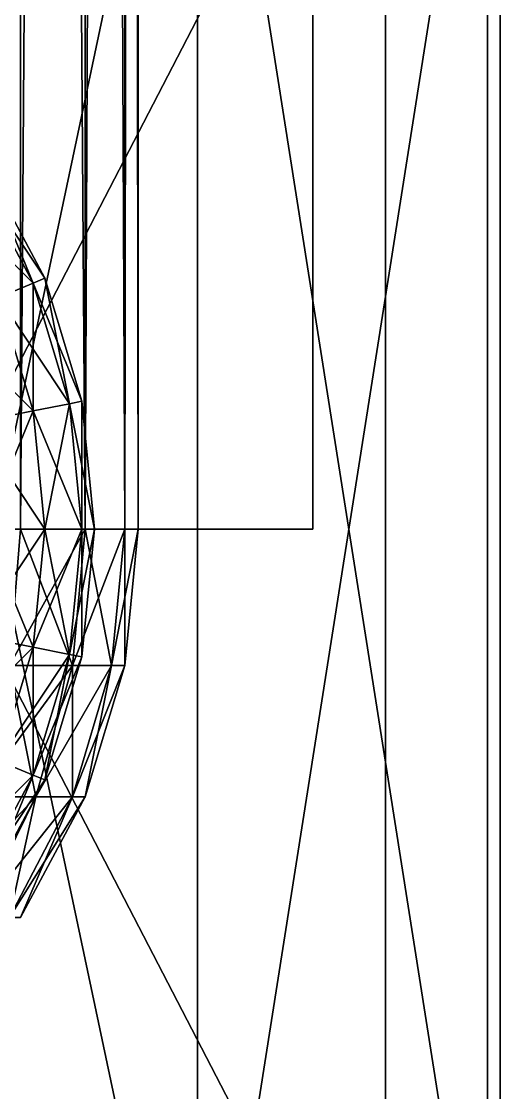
# Model space of a CAD drawing. Header units: millimetres. Extents: x -510 to 550, y -577 to 577.
# Drawn here: x 58.32 to 69.46, y -502.89 to -478.38 of the extents above; entities that cross this region are included whole.
import ezdxf

# ---------------------------------------------------------------- set-up
doc = ezdxf.new("R2010")
doc.units = ezdxf.units.MM
for name, color, linetype, true_color in [('mid_right_caster_housing', 7, 'Continuous', 0x5c6b75), ('middle_right_support_collision', 7, 'Continuous', 0x5c6b75), ('structure_right_middle_bridge', 7, 'Continuous', 0x5c6b75), ('structure_right_middle_kingpin', 7, 'Continuous', 0x5c6b75), ('wheel_mid_right_visual_0', 7, 'Continuous', 0x14171a), ('wheel_mid_right_visual_1', 7, 'Continuous', 0x7a858c)]:
    doc.layers.add(name, color=color, linetype=linetype, true_color=true_color)

msp = doc.modelspace()

# ---------------------------------------------------------------- linework, layer by layer
at = {"layer": 'mid_right_caster_housing', "true_color": 0x5c6b75}
for points in [[(21, -512, -138), (69, -468, -138), (69, -512, -138)], [(21, -512, -138), (21, -468, -138), (69, -468, -138)], [(21, -512, -82), (69, -512, -82), (69, -468, -82)], [(21, -512, -82), (69, -468, -82), (21, -468, -82)], [(69, -512, -138), (69, -468, -138), (69, -468, -82)], [(69, -512, -138), (69, -468, -82), (69, -512, -82)]]:
    msp.add_3dface(points, dxfattribs=at)
at = {"layer": 'middle_right_support_collision', "true_color": 0x5c6b75}
for points in [[(25, -490, -122.5), (65, -280, -122.5), (65, -490, -122.5)], [(25, -490, -122.5), (25, -280, -122.5), (65, -280, -122.5)], [(25, -490, -97.5), (65, -490, -97.5), (65, -280, -97.5)], [(25, -490, -97.5), (65, -280, -97.5), (25, -280, -97.5)], [(65, -490, -122.5), (65, -280, -122.5), (65, -280, -97.5)], [(65, -490, -122.5), (65, -280, -97.5), (65, -490, -97.5)], [(25, -490, -122.5), (65, -490, -122.5), (65, -490, -97.5)], [(25, -490, -122.5), (65, -490, -97.5), (25, -490, -97.5)]]:
    msp.add_3dface(points, dxfattribs=at)
at = {"layer": 'structure_right_middle_bridge', "true_color": 0x5c6b75}
for points in [[(59.782, -490, -116.123), (58.304, -490, -118.889), (58.304, -280, -118.889)], [(59.782, -490, -116.123), (58.304, -280, -118.889), (59.782, -280, -116.123)], [(58.304, -490, -101.111), (59.782, -490, -103.877), (59.782, -280, -103.877)], [(58.304, -490, -101.111), (59.782, -280, -103.877), (58.304, -280, -101.111)], [(60.693, -490, -113.121), (59.782, -490, -116.123), (59.782, -280, -116.123)], [(60.693, -490, -113.121), (59.782, -280, -116.123), (60.693, -280, -113.121)], [(59.782, -490, -103.877), (60.693, -490, -106.879), (60.693, -280, -106.879)], [(59.782, -490, -103.877), (60.693, -280, -106.879), (59.782, -280, -103.877)], [(61, -490, -110), (60.693, -490, -113.121), (60.693, -280, -113.121)], [(61, -490, -110), (60.693, -280, -113.121), (61, -280, -110)], [(60.693, -490, -106.879), (61, -490, -110), (61, -280, -110)], [(60.693, -490, -106.879), (61, -280, -110), (60.693, -280, -106.879)], [(59.498, -493.121, -116.005), (58.048, -493.121, -118.718), (58.304, -490, -118.889)], [(58.048, -493.121, -101.282), (59.498, -493.121, -103.995), (59.782, -490, -103.877)], [(58.048, -493.121, -101.282), (59.782, -490, -103.877), (58.304, -490, -101.111)], [(59.498, -493.121, -116.005), (58.304, -490, -118.889), (59.782, -490, -116.123)], [(60.391, -493.121, -113.061), (59.498, -493.121, -116.005), (59.782, -490, -116.123)], [(59.498, -493.121, -103.995), (60.391, -493.121, -106.939), (60.693, -490, -106.879)], [(59.498, -493.121, -103.995), (60.693, -490, -106.879), (59.782, -490, -103.877)], [(60.391, -493.121, -113.061), (59.782, -490, -116.123), (60.693, -490, -113.121)], [(60.693, -493.121, -110), (60.391, -493.121, -113.061), (60.693, -490, -113.121)], [(60.391, -493.121, -106.939), (60.693, -493.121, -110), (61, -490, -110)], [(60.391, -493.121, -106.939), (61, -490, -110), (60.693, -490, -106.879)], [(60.693, -493.121, -110), (60.693, -490, -113.121), (61, -490, -110)], [(58.657, -496.123, -115.657), (57.291, -496.123, -118.212), (58.048, -493.121, -118.718)], [(57.291, -496.123, -101.788), (58.657, -496.123, -104.343), (59.498, -493.121, -103.995)], [(57.291, -496.123, -101.788), (59.498, -493.121, -103.995), (58.048, -493.121, -101.282)], [(58.657, -496.123, -115.657), (58.048, -493.121, -118.718), (59.498, -493.121, -116.005)], [(59.498, -496.123, -112.884), (58.657, -496.123, -115.657), (59.498, -493.121, -116.005)], [(58.657, -496.123, -104.343), (59.498, -496.123, -107.116), (60.391, -493.121, -106.939)], [(58.657, -496.123, -104.343), (60.391, -493.121, -106.939), (59.498, -493.121, -103.995)], [(59.782, -496.123, -110), (59.498, -496.123, -112.884), (60.391, -493.121, -113.061)], [(59.498, -496.123, -112.884), (59.498, -493.121, -116.005), (60.391, -493.121, -113.061)], [(59.498, -496.123, -107.116), (59.782, -496.123, -110), (60.693, -493.121, -110)], [(59.498, -496.123, -107.116), (60.693, -493.121, -110), (60.391, -493.121, -106.939)], [(59.782, -496.123, -110), (60.391, -493.121, -113.061), (60.693, -493.121, -110)], [(56.061, -498.889, -102.609), (57.291, -498.889, -104.909), (58.657, -496.123, -104.343)], [(56.061, -498.889, -102.609), (58.657, -496.123, -104.343), (57.291, -496.123, -101.788)], [(58.048, -498.889, -112.595), (57.291, -498.889, -115.091), (58.657, -496.123, -115.657)], [(57.291, -498.889, -115.091), (57.291, -496.123, -118.212), (58.657, -496.123, -115.657)], [(57.291, -498.889, -104.909), (58.048, -498.889, -107.405), (59.498, -496.123, -107.116)], [(57.291, -498.889, -104.909), (59.498, -496.123, -107.116), (58.657, -496.123, -104.343)], [(58.304, -498.889, -110), (58.048, -498.889, -112.595), (59.498, -496.123, -112.884)], [(58.048, -498.889, -112.595), (58.657, -496.123, -115.657), (59.498, -496.123, -112.884)], [(58.048, -498.889, -107.405), (58.304, -498.889, -110), (59.782, -496.123, -110)], [(58.048, -498.889, -107.405), (59.782, -496.123, -110), (59.498, -496.123, -107.116)], [(58.304, -498.889, -110), (59.498, -496.123, -112.884), (59.782, -496.123, -110)]]:
    msp.add_3dface(points, dxfattribs=at)
at = {"layer": 'structure_right_middle_kingpin', "true_color": 0x5c6b75}
for points in [[(57.232, -481.827, -87.074), (58.858, -484.26, -90), (57.472, -481.666, -90)], [(57.472, -481.666, -145), (58.592, -484.37, -147.926), (57.232, -481.827, -147.926)], [(57.472, -481.666, -90), (58.858, -484.26, -90), (58.858, -484.26, -145)], [(57.472, -481.666, -90), (58.858, -484.26, -145), (57.472, -481.666, -145)], [(57.472, -481.666, -145), (58.858, -484.26, -145), (58.592, -484.37, -147.926)], [(56.523, -482.301, -84.26), (58.592, -484.37, -87.074), (57.232, -481.827, -87.074)], [(57.232, -481.827, -87.074), (58.592, -484.37, -87.074), (58.858, -484.26, -90)], [(57.232, -481.827, -147.926), (58.592, -484.37, -147.926), (57.803, -484.697, -150.74)], [(56.523, -482.301, -84.26), (57.803, -484.697, -84.26), (58.592, -484.37, -87.074)], [(57.803, -484.697, -84.26), (59.429, -487.13, -87.074), (58.592, -484.37, -87.074)], [(58.592, -484.37, -147.926), (58.592, -487.296, -150.74), (57.803, -484.697, -150.74)], [(58.592, -484.37, -87.074), (59.712, -487.074, -90), (58.858, -484.26, -90)], [(58.858, -484.26, -145), (59.429, -487.13, -147.926), (58.592, -484.37, -147.926)], [(58.592, -484.37, -87.074), (59.429, -487.13, -87.074), (59.712, -487.074, -90)], [(58.592, -484.37, -147.926), (59.429, -487.13, -147.926), (58.592, -487.296, -150.74)], [(58.858, -484.26, -90), (59.712, -487.074, -90), (59.712, -487.074, -145)], [(58.858, -484.26, -90), (59.712, -487.074, -145), (58.858, -484.26, -145)], [(58.858, -484.26, -145), (59.712, -487.074, -145), (59.429, -487.13, -147.926)], [(56.523, -485.227, -81.666), (58.592, -487.296, -84.26), (57.803, -484.697, -84.26)], [(57.803, -484.697, -150.74), (58.592, -487.296, -150.74), (57.232, -487.567, -153.334)], [(57.803, -484.697, -84.26), (58.592, -487.296, -84.26), (59.429, -487.13, -87.074)], [(56.523, -485.227, -81.666), (57.232, -487.567, -81.666), (58.592, -487.296, -84.26)], [(59.429, -487.13, -87.074), (60, -490, -90), (59.712, -487.074, -90)], [(59.712, -487.074, -145), (59.712, -490, -147.926), (59.429, -487.13, -147.926)], [(59.712, -487.074, -90), (60, -490, -90), (60, -490, -145)], [(59.712, -487.074, -90), (60, -490, -145), (59.712, -487.074, -145)], [(59.712, -487.074, -145), (60, -490, -145), (59.712, -490, -147.926)], [(57.232, -487.567, -81.666), (58.858, -490, -84.26), (58.592, -487.296, -84.26)], [(58.592, -487.296, -150.74), (57.472, -490, -153.334), (57.232, -487.567, -153.334)], [(58.592, -487.296, -150.74), (58.858, -490, -150.74), (57.472, -490, -153.334)], [(58.592, -487.296, -84.26), (59.712, -490, -87.074), (59.429, -487.13, -87.074)], [(59.429, -487.13, -147.926), (58.858, -490, -150.74), (58.592, -487.296, -150.74)], [(58.592, -487.296, -84.26), (58.858, -490, -84.26), (59.712, -490, -87.074)], [(59.429, -487.13, -147.926), (59.712, -490, -147.926), (58.858, -490, -150.74)], [(59.429, -487.13, -87.074), (59.712, -490, -87.074), (60, -490, -90)], [(57.232, -487.567, -81.666), (57.472, -490, -81.666), (58.858, -490, -84.26)], [(57.472, -490, -81.666), (57.232, -492.433, -81.666), (58.592, -492.704, -84.26)], [(58.858, -490, -150.74), (58.592, -492.704, -150.74), (57.232, -492.433, -153.334)], [(58.858, -490, -150.74), (57.232, -492.433, -153.334), (57.472, -490, -153.334)], [(57.472, -490, -81.666), (58.592, -492.704, -84.26), (58.858, -490, -84.26)], [(58.858, -490, -84.26), (58.592, -492.704, -84.26), (59.429, -492.87, -87.074)], [(59.712, -490, -147.926), (59.429, -492.87, -147.926), (58.592, -492.704, -150.74)], [(59.712, -490, -147.926), (58.592, -492.704, -150.74), (58.858, -490, -150.74)], [(58.858, -490, -84.26), (59.429, -492.87, -87.074), (59.712, -490, -87.074)], [(59.712, -490, -87.074), (59.429, -492.87, -87.074), (59.712, -492.926, -90)], [(60, -490, -145), (59.712, -492.926, -145), (59.429, -492.87, -147.926)], [(60, -490, -145), (59.429, -492.87, -147.926), (59.712, -490, -147.926)], [(59.712, -490, -87.074), (59.712, -492.926, -90), (60, -490, -90)], [(60, -490, -90), (59.712, -492.926, -90), (59.712, -492.926, -145)], [(60, -490, -90), (59.712, -492.926, -145), (60, -490, -145)], [(58.592, -492.704, -150.74), (56.523, -494.773, -153.334), (57.232, -492.433, -153.334)], [(57.232, -492.433, -81.666), (57.803, -495.303, -84.26), (58.592, -492.704, -84.26)], [(58.592, -492.704, -150.74), (57.803, -495.303, -150.74), (56.523, -494.773, -153.334)], [(58.592, -492.704, -84.26), (57.803, -495.303, -84.26), (58.592, -495.63, -87.074)], [(59.429, -492.87, -147.926), (57.803, -495.303, -150.74), (58.592, -492.704, -150.74)], [(58.592, -492.704, -84.26), (58.592, -495.63, -87.074), (59.429, -492.87, -87.074)], [(59.429, -492.87, -147.926), (58.592, -495.63, -147.926), (57.803, -495.303, -150.74)], [(59.429, -492.87, -87.074), (58.592, -495.63, -87.074), (58.858, -495.74, -90)], [(59.712, -492.926, -145), (58.592, -495.63, -147.926), (59.429, -492.87, -147.926)], [(59.712, -492.926, -145), (58.858, -495.74, -145), (58.592, -495.63, -147.926)], [(59.429, -492.87, -87.074), (58.858, -495.74, -90), (59.712, -492.926, -90)], [(59.712, -492.926, -90), (58.858, -495.74, -90), (58.858, -495.74, -145)], [(59.712, -492.926, -90), (58.858, -495.74, -145), (59.712, -492.926, -145)], [(58.592, -495.63, -147.926), (56.523, -497.699, -150.74), (57.803, -495.303, -150.74)], [(57.803, -495.303, -84.26), (57.232, -498.173, -87.074), (58.592, -495.63, -87.074)], [(58.592, -495.63, -147.926), (57.232, -498.173, -147.926), (56.523, -497.699, -150.74)], [(58.592, -495.63, -87.074), (57.232, -498.173, -87.074), (57.472, -498.334, -90)], [(58.858, -495.74, -145), (57.232, -498.173, -147.926), (58.592, -495.63, -147.926)], [(58.592, -495.63, -87.074), (57.472, -498.334, -90), (58.858, -495.74, -90)], [(58.858, -495.74, -145), (57.472, -498.334, -145), (57.232, -498.173, -147.926)], [(58.858, -495.74, -90), (57.472, -498.334, -90), (57.472, -498.334, -145)], [(58.858, -495.74, -90), (57.472, -498.334, -145), (58.858, -495.74, -145)]]:
    msp.add_3dface(points, dxfattribs=at)
at = {"layer": 'wheel_mid_right_visual_0', "true_color": 0x14171a}
for points in [[(66.668, -470, -180.224), (45.922, -470, -169.134), (45.922, -510, -169.135)], [(66.668, -470, -180.224), (45.922, -510, -169.135), (66.668, -510, -180.224)], [(45.922, -470, -390.865), (66.668, -470, -379.776), (66.668, -510, -379.776)], [(45.922, -470, -390.865), (66.668, -510, -379.776), (45.922, -510, -390.866)], [(84.853, -470, -195.147), (66.668, -470, -180.224), (66.668, -510, -180.224)], [(84.853, -470, -195.147), (66.668, -510, -180.224), (84.853, -510, -195.147)], [(66.668, -470, -379.776), (84.853, -470, -364.853), (84.853, -510, -364.853)], [(66.668, -470, -379.776), (84.853, -510, -364.853), (66.668, -510, -379.776)]]:
    msp.add_3dface(points, dxfattribs=at)
at = {"layer": 'wheel_mid_right_visual_1', "true_color": 0x7a858c}
for points in [[(62.36, -468, -238.332), (53.033, -468, -226.967), (53.033, -512, -226.967)], [(62.36, -468, -238.332), (53.033, -512, -226.967), (62.36, -512, -238.332)], [(53.033, -468, -333.033), (62.36, -468, -321.668), (62.36, -512, -321.668)], [(53.033, -468, -333.033), (62.36, -512, -321.668), (53.033, -512, -333.033)], [(69.291, -468, -251.299), (62.36, -468, -238.332), (62.36, -512, -238.332)], [(69.291, -468, -251.299), (62.36, -512, -238.332), (69.291, -512, -251.299)], [(62.36, -468, -321.668), (69.291, -468, -308.701), (69.291, -512, -308.701)], [(62.36, -468, -321.668), (69.291, -512, -308.701), (62.36, -512, -321.668)], [(73.559, -468, -265.368), (69.291, -468, -251.299), (69.291, -512, -251.299)], [(73.559, -468, -265.368), (69.291, -512, -251.299), (73.559, -512, -265.368)], [(69.291, -468, -308.701), (73.559, -468, -294.632), (73.559, -512, -294.632)], [(69.291, -468, -308.701), (73.559, -512, -294.632), (69.291, -512, -308.701)]]:
    msp.add_3dface(points, dxfattribs=at)

doc.saveas('drawing.dxf')
